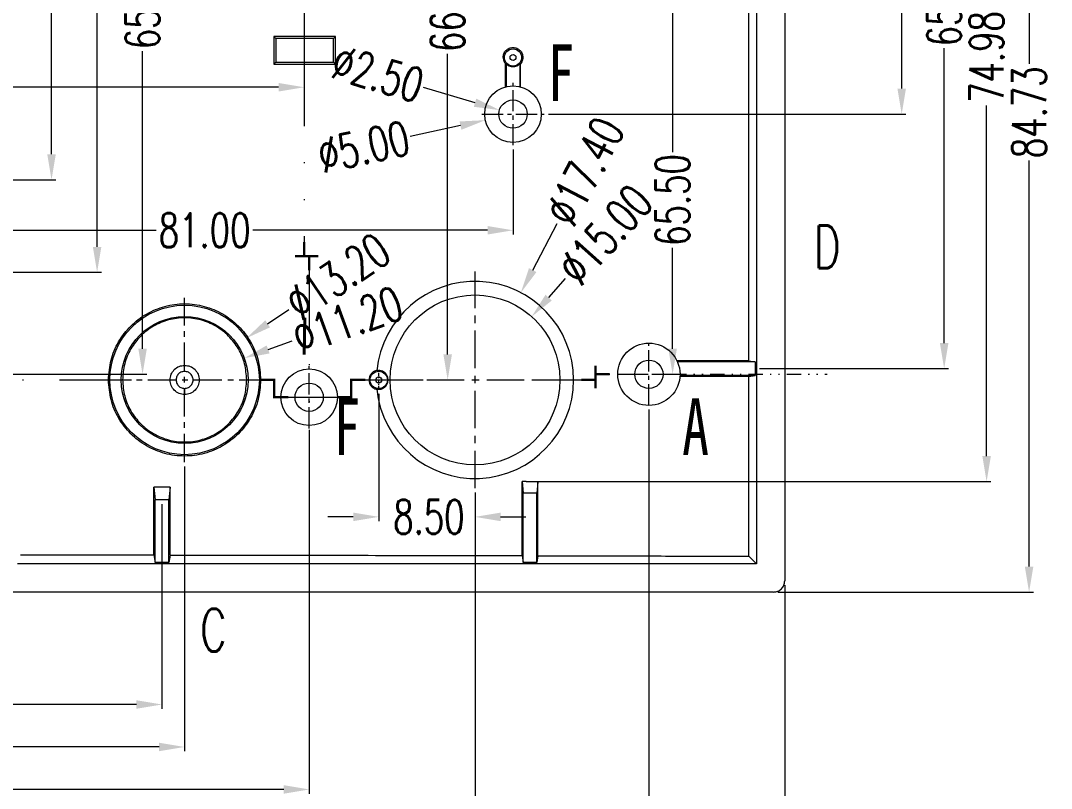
# Model space of a CAD drawing. Header units: millimetres. Extents: x 8061 to 9633, y -505 to -163.
# Drawn here: x 9211.8 to 9302.9, y -438.3 to -370.5 of the extents above; entities that cross this region are included whole.
import ezdxf
from ezdxf.enums import TextEntityAlignment as Align

# ---------------------------------------------------------------- set-up
doc = ezdxf.new("R2010")
doc.units = ezdxf.units.MM
doc.linetypes.add('CENTER', pattern=[0.6, 0.375, -0.075, 0.075, -0.075])
doc.linetypes.add('DIVIDE', pattern=[31.75, 12.7, -6.35, 0, -6.35, 0, -6.35])
doc.layers.get('Defpoints').update_dxf_attribs({"linetype": 'CONTINUOUS'})
for name, color, linetype, lineweight in [('dim', 82, 'CONTINUOUS', 9), ('hatch', 56, 'CONTINUOUS', 9), ('part', 7, 'CONTINUOUS', 20)]:
    doc.layers.add(name, color=color, linetype=linetype, lineweight=lineweight)
doc.styles.get("Standard").update_dxf_attribs({"font": 'romans.shx', "width": 0.7})
doc.styles.add('宋体', font='SimSun.ttf', dxfattribs={"width": 0.7})
doc.dimstyles.new('03', dxfattribs={"dimscale": 0.75, "dimtxt": 4, "dimasz": 3, "dimexe": 0.5, "dimexo": 0.5, "dimgap": 0.09, "dimtad": 0, "dimzin": 0, "dimdsep": 46, "dimtxsty": 'Standard', "dimcen": 0, "dimclrd": 256, "dimclre": 256, "dimclrt": 6, "dimazin": 2, "dimtp": 0.01, "dimtm": 0.01, "dimtfac": 1, "dimtofl": 0, "dimtmove": 0, "dimatfit": 0, "dimfxl": 1, "dimtolj": 1, "dimtzin": 0, "dimlwd": -1, "dimlwe": -1, "dimarcsym": 0})

# ---------------------------------------------------------------- blocks, each defined once
blk = doc.blocks.new('*D325')
at = {"layer": 'Defpoints', "color": 0}
for p in [(41975.273, -13002.778), (41975.273, -13002.778), (41956.775, -13051.103)]:
    blk.add_point(p, dxfattribs=at)
at = {"layer": 'dim'}
for p, q in [((41975.273, -13005.028), (41975.273, -13022.673)), ((41975.273, -13048.853), (41975.273, -13031.208)), ((41957.15, -13051.103), (41975.648, -13051.103))]:
    blk.add_line(p, q, dxfattribs=at)
for points in [[(41974.898, -13005.028), (41975.648, -13005.028), (41975.273, -13002.778)], [(41974.898, -13048.853), (41975.648, -13048.853), (41975.273, -13051.103)]]:
    blk.add_solid(points, dxfattribs=at)
at = {"layer": 'dim', "color": 6, "insert": (41975.273, -13026.94), "char_height": 3, "attachment_point": 5, "rotation": 90}
blk.add_mtext('\\A1;48.33', dxfattribs=at)
blk = doc.blocks.new('*D326')
at = {"layer": 'Defpoints', "color": 0}
for p in [(41979.297, -13002.778), (41979.297, -13002.778), (41967.075, -13059.278)]:
    blk.add_point(p, dxfattribs=at)
at = {"layer": 'dim'}
for p, q in [((41979.297, -13005.028), (41979.297, -13026.76)), ((41979.297, -13057.028), (41979.297, -13035.295)), ((41967.45, -13059.278), (41979.672, -13059.278))]:
    blk.add_line(p, q, dxfattribs=at)
for points in [[(41978.922, -13005.028), (41979.672, -13005.028), (41979.297, -13002.778)], [(41978.922, -13057.028), (41979.672, -13057.028), (41979.297, -13059.278)]]:
    blk.add_solid(points, dxfattribs=at)
at = {"layer": 'dim', "color": 6, "insert": (41979.297, -13031.028), "char_height": 3, "attachment_point": 5, "rotation": 90}
blk.add_mtext('\\A1;56.50', dxfattribs=at)
blk = doc.blocks.new('*D327')
at = {"layer": 'Defpoints', "color": 0}
for p in [(41983.313, -13002.778), (41983.313, -13002.778), (41958.775, -13068.278)]:
    blk.add_point(p, dxfattribs=at)
at = {"layer": 'dim'}
for p, q in [((41983.313, -13005.028), (41983.313, -13031.31)), ((41983.313, -13066.028), (41983.313, -13039.745)), ((41959.15, -13068.278), (41983.688, -13068.278))]:
    blk.add_line(p, q, dxfattribs=at)
for points in [[(41982.938, -13005.028), (41983.688, -13005.028), (41983.313, -13002.778)], [(41982.938, -13066.028), (41983.688, -13066.028), (41983.313, -13068.278)]]:
    blk.add_solid(points, dxfattribs=at)
at = {"layer": 'dim', "color": 6, "insert": (41983.313, -13035.528), "char_height": 3, "attachment_point": 5, "rotation": 90}
blk.add_mtext('\\A1;65.50', dxfattribs=at)
blk = doc.blocks.new('*D381')
at = {"layer": 'Defpoints', "color": 0}
for p in [(42042.848, -13002.778), (42018.775, -13045.307), (42050.348, -13045.307)]:
    blk.add_point(p, dxfattribs=at)
at = {"layer": 'dim'}
for p, q in [((42043.223, -13002.778), (42050.723, -13002.778)), ((42050.348, -13005.028), (42050.348, -13019.775)), ((42050.348, -13043.057), (42050.348, -13028.31)), ((42019.15, -13045.307), (42050.723, -13045.307))]:
    blk.add_line(p, q, dxfattribs=at)
for points in [[(42049.973, -13005.028), (42050.723, -13005.028), (42050.348, -13002.778)], [(42049.973, -13043.057), (42050.723, -13043.057), (42050.348, -13045.307)]]:
    blk.add_solid(points, dxfattribs=at)
at = {"layer": 'dim', "color": 6, "insert": (42050.348, -13024.042), "char_height": 3, "attachment_point": 5, "rotation": 90}
blk.add_mtext('\\A1;42.53', dxfattribs=at)
blk = doc.blocks.new('*D382')
at = {"layer": 'Defpoints', "color": 0}
for p in [(42042.848, -13002.778), (42037.417, -13067.778), (42054.098, -13067.778)]:
    blk.add_point(p, dxfattribs=at)
at = {"layer": 'dim'}
for p, q in [((42043.223, -13002.778), (42054.473, -13002.778)), ((42054.098, -13005.028), (42054.098, -13031.06)), ((42054.098, -13065.528), (42054.098, -13039.495)), ((42037.792, -13067.778), (42054.473, -13067.778))]:
    blk.add_line(p, q, dxfattribs=at)
for points in [[(42053.723, -13005.028), (42054.473, -13005.028), (42054.098, -13002.778)], [(42053.723, -13065.528), (42054.473, -13065.528), (42054.098, -13067.778)]]:
    blk.add_solid(points, dxfattribs=at)
at = {"layer": 'dim', "color": 6, "insert": (42054.098, -13035.278), "char_height": 3, "attachment_point": 5, "rotation": 90}
blk.add_mtext('\\A1;65.00', dxfattribs=at)
blk = doc.blocks.new('*D383')
at = {"layer": 'Defpoints', "color": 0}
for p in [(42042.848, -13002.778), (42016.823, -13077.759), (42057.848, -13077.759)]:
    blk.add_point(p, dxfattribs=at)
at = {"layer": 'dim'}
for p, q in [((42043.223, -13002.778), (42058.223, -13002.778)), ((42057.848, -13005.028), (42057.848, -13036.001)), ((42057.848, -13075.509), (42057.848, -13044.536)), ((42017.198, -13077.759), (42058.223, -13077.759))]:
    blk.add_line(p, q, dxfattribs=at)
for points in [[(42057.473, -13005.028), (42058.223, -13005.028), (42057.848, -13002.778)], [(42057.473, -13075.509), (42058.223, -13075.509), (42057.848, -13077.759)]]:
    blk.add_solid(points, dxfattribs=at)
at = {"layer": 'dim', "color": 6, "insert": (42057.848, -13040.269), "char_height": 3, "attachment_point": 5, "rotation": 90}
blk.add_mtext('\\A1;74.98', dxfattribs=at)
blk = doc.blocks.new('*D384')
at = {"layer": 'Defpoints', "color": 0}
for p in [(42042.848, -13002.778), (42039.026, -13087.511), (42061.598, -13087.511)]:
    blk.add_point(p, dxfattribs=at)
at = {"layer": 'dim'}
for p, q in [((42043.223, -13002.778), (42061.973, -13002.778)), ((42061.598, -13005.028), (42061.598, -13040.877)), ((42061.598, -13085.261), (42061.598, -13049.412)), ((42039.401, -13087.511), (42061.973, -13087.511))]:
    blk.add_line(p, q, dxfattribs=at)
for points in [[(42061.223, -13005.028), (42061.973, -13005.028), (42061.598, -13002.778)], [(42061.223, -13085.261), (42061.973, -13085.261), (42061.598, -13087.511)]]:
    blk.add_solid(points, dxfattribs=at)
at = {"layer": 'dim', "color": 6, "insert": (42061.598, -13045.144), "char_height": 3, "attachment_point": 5, "rotation": 90}
blk.add_mtext('\\A1;84.73', dxfattribs=at)
blk = doc.blocks.new('*D385')
at = {"layer": 'Defpoints', "color": 0}
for p in [(42030.12, -13002.778), (42030.12, -13002.778), (42030.12, -13068.278)]:
    blk.add_point(p, dxfattribs=at)
at = {"layer": 'dim'}
for p, q in [((42030.12, -13005.028), (42030.12, -13048.669)), ((42030.12, -13066.028), (42030.12, -13057.104))]:
    blk.add_line(p, q, dxfattribs=at)
for points in [[(42029.745, -13005.028), (42030.495, -13005.028), (42030.12, -13002.778)], [(42029.745, -13066.028), (42030.495, -13066.028), (42030.12, -13068.278)]]:
    blk.add_solid(points, dxfattribs=at)
at = {"layer": 'dim', "color": 6, "insert": (42030.12, -13052.886), "char_height": 3, "attachment_point": 5, "rotation": 90}
blk.add_mtext('\\A1;65.50', dxfattribs=at)
blk = doc.blocks.new('*D388')
at = {"layer": 'Defpoints', "color": 0}
for p in [(41985.025, -13079.368), (41935.025, -13089.935), (41985.025, -13097.435)]:
    blk.add_point(p, dxfattribs=at)
at = {"layer": 'dim'}
for p, q in [((41985.025, -13079.743), (41985.025, -13097.81)), ((41935.025, -13090.31), (41935.025, -13097.81)), ((41937.275, -13097.435), (41955.757, -13097.435)), ((41982.775, -13097.435), (41964.292, -13097.435))]:
    blk.add_line(p, q, dxfattribs=at)
for points in [[(41937.275, -13097.06), (41937.275, -13097.81), (41935.025, -13097.435)], [(41982.775, -13097.06), (41982.775, -13097.81), (41985.025, -13097.435)]]:
    blk.add_solid(points, dxfattribs=at)
at = {"layer": 'dim', "color": 6, "insert": (41960.025, -13097.435), "char_height": 3, "attachment_point": 5}
blk.add_mtext('\\A1;50.00', dxfattribs=at)
blk = doc.blocks.new('*D389')
at = {"layer": 'Defpoints', "color": 0}
for p in [(41987.025, -13076.038), (41935.025, -13089.935), (41987.025, -13101.185)]:
    blk.add_point(p, dxfattribs=at)
at = {"layer": 'dim'}
for p, q in [((41987.025, -13076.413), (41987.025, -13101.56)), ((41935.025, -13090.31), (41935.025, -13101.56)), ((41937.275, -13101.185), (41956.757, -13101.185)), ((41984.775, -13101.185), (41965.292, -13101.185))]:
    blk.add_line(p, q, dxfattribs=at)
for points in [[(41937.275, -13100.81), (41937.275, -13101.56), (41935.025, -13101.185)], [(41984.775, -13100.81), (41984.775, -13101.56), (41987.025, -13101.185)]]:
    blk.add_solid(points, dxfattribs=at)
at = {"layer": 'dim', "color": 6, "insert": (41961.025, -13101.185), "char_height": 3, "attachment_point": 5}
blk.add_mtext('\\A1;52.00', dxfattribs=at)
blk = doc.blocks.new('*D390')
at = {"layer": 'Defpoints', "color": 0}
for p in [(41998.025, -13072.807), (41935.025, -13089.935), (41998.025, -13104.935)]:
    blk.add_point(p, dxfattribs=at)
at = {"layer": 'dim'}
for p, q in [((41998.025, -13073.182), (41998.025, -13105.31)), ((41935.025, -13090.31), (41935.025, -13105.31)), ((41937.275, -13104.935), (41962.307, -13104.935)), ((41995.775, -13104.935), (41970.742, -13104.935))]:
    blk.add_line(p, q, dxfattribs=at)
for points in [[(41937.275, -13104.56), (41937.275, -13105.31), (41935.025, -13104.935)], [(41995.775, -13104.56), (41995.775, -13105.31), (41998.025, -13104.935)]]:
    blk.add_solid(points, dxfattribs=at)
at = {"layer": 'dim', "color": 6, "insert": (41966.525, -13104.935), "char_height": 3, "attachment_point": 5}
blk.add_mtext('\\A1;63.00', dxfattribs=at)
blk = doc.blocks.new('*D391')
at = {"layer": 'Defpoints', "color": 0}
for p in [(42012.671, -13078.348), (41935.025, -13089.935), (42012.671, -13108.685)]:
    blk.add_point(p, dxfattribs=at)
at = {"layer": 'dim'}
for p, q in [((42012.671, -13078.723), (42012.671, -13109.06)), ((41935.025, -13090.31), (41935.025, -13109.06)), ((41937.275, -13108.685), (41969.58, -13108.685)), ((42010.421, -13108.685), (41978.115, -13108.685))]:
    blk.add_line(p, q, dxfattribs=at)
for points in [[(41937.275, -13108.31), (41937.275, -13109.06), (41935.025, -13108.685)], [(42010.421, -13108.31), (42010.421, -13109.06), (42012.671, -13108.685)]]:
    blk.add_solid(points, dxfattribs=at)
at = {"layer": 'dim', "color": 6, "insert": (41973.848, -13108.685), "char_height": 3, "attachment_point": 5}
blk.add_mtext('\\A1;77.65', dxfattribs=at)
blk = doc.blocks.new('*D392')
at = {"layer": 'Defpoints', "color": 0}
for p in [(42028.025, -13071.028), (41935.025, -13089.935), (42028.025, -13112.435)]:
    blk.add_point(p, dxfattribs=at)
at = {"layer": 'dim'}
for p, q in [((42028.025, -13071.403), (42028.025, -13112.81)), ((41935.025, -13090.31), (41935.025, -13112.81)), ((41937.275, -13112.435), (41977.257, -13112.435)), ((42025.775, -13112.435), (41985.792, -13112.435))]:
    blk.add_line(p, q, dxfattribs=at)
for points in [[(41937.275, -13112.06), (41937.275, -13112.81), (41935.025, -13112.435)], [(42025.775, -13112.06), (42025.775, -13112.81), (42028.025, -13112.435)]]:
    blk.add_solid(points, dxfattribs=at)
at = {"layer": 'dim', "color": 6, "insert": (41981.525, -13112.435), "char_height": 3, "attachment_point": 5}
blk.add_mtext('\\A1;93.00', dxfattribs=at)
blk = doc.blocks.new('*D393')
at = {"layer": 'Defpoints', "color": 0}
for p in [(42040.025, -13086.513), (41935.025, -13089.935), (42040.025, -13116.185)]:
    blk.add_point(p, dxfattribs=at)
at = {"layer": 'dim'}
for p, q in [((42040.025, -13086.888), (42040.025, -13116.56)), ((41935.025, -13090.31), (41935.025, -13116.56)), ((41937.275, -13116.185), (41982.407, -13116.185)), ((42037.775, -13116.185), (41992.642, -13116.185))]:
    blk.add_line(p, q, dxfattribs=at)
for points in [[(41937.275, -13115.81), (41937.275, -13116.56), (41935.025, -13116.185)], [(42037.775, -13115.81), (42037.775, -13116.56), (42040.025, -13116.185)]]:
    blk.add_solid(points, dxfattribs=at)
at = {"layer": 'dim', "color": 6, "insert": (41987.525, -13116.185), "char_height": 3, "attachment_point": 5}
blk.add_mtext('\\A1;105.00', dxfattribs=at)
blk = doc.blocks.new('*D396')
at = {"layer": 'Defpoints', "color": 0}
for p in [(41997.575, -13033.978), (41935.025, -13042.048), (41997.575, -13042.938)]:
    blk.add_point(p, dxfattribs=at)
at = {"layer": 'dim'}
for p, q in [((41997.575, -13034.353), (41997.575, -13043.313)), ((41935.025, -13042.423), (41935.025, -13043.313)), ((41937.275, -13042.938), (41961.195, -13042.938)), ((41995.325, -13042.938), (41969.63, -13042.938))]:
    blk.add_line(p, q, dxfattribs=at)
for points in [[(41937.275, -13042.563), (41937.275, -13043.313), (41935.025, -13042.938)], [(41995.325, -13042.563), (41995.325, -13043.313), (41997.575, -13042.938)]]:
    blk.add_solid(points, dxfattribs=at)
at = {"layer": 'dim', "color": 6, "insert": (41965.413, -13042.938), "char_height": 3, "attachment_point": 5}
blk.add_mtext('\\A1;62.55', dxfattribs=at)
blk = doc.blocks.new('*D397')
at = {"layer": 'Defpoints', "color": 0}
for p in [(42016.025, -13048.057), (41935.025, -13055.567), (41935.025, -13055.567)]:
    blk.add_point(p, dxfattribs=at)
at = {"layer": 'dim'}
for p, q in [((42016.025, -13048.432), (42016.025, -13055.942)), ((41937.275, -13055.567), (41984.519, -13055.567)), ((42013.775, -13055.567), (41993.054, -13055.567))]:
    blk.add_line(p, q, dxfattribs=at)
for points in [[(41937.275, -13055.192), (41937.275, -13055.942), (41935.025, -13055.567)], [(42013.775, -13055.192), (42013.775, -13055.942), (42016.025, -13055.567)]]:
    blk.add_solid(points, dxfattribs=at)
at = {"layer": 'dim', "color": 6, "insert": (41988.786, -13055.567), "char_height": 3, "attachment_point": 5}
blk.add_mtext('\\A1;81.00', dxfattribs=at)
blk = doc.blocks.new('*D398')
at = {"layer": 'Defpoints', "color": 0}
for p in [(42016.717, -13061.076), (42008.624, -13076.479)]:
    blk.add_point(p, dxfattribs=at)
at = {"layer": 'dim'}
blk.add_line((42017.763, -13059.084), (42019.92, -13054.979), dxfattribs=at)
blk.add_solid([(42017.432, -13058.91), (42018.095, -13059.258), (42016.717, -13061.076)], dxfattribs=at)
at = {"layer": 'dim', "color": 6, "insert": (42022.347, -13050.36), "char_height": 3, "attachment_point": 5, "rotation": 62.28258}
blk.add_mtext('\\A1;∅17.40', dxfattribs=at)
blk = doc.blocks.new('*D399')
at = {"layer": 'Defpoints', "color": 0}
for p in [(42017.673, -13063.19), (42007.668, -13074.365)]:
    blk.add_point(p, dxfattribs=at)
at = {"layer": 'dim'}
blk.add_line((42019.174, -13061.513), (42020.674, -13059.837), dxfattribs=at)
blk.add_solid([(42018.894, -13061.263), (42019.453, -13061.763), (42017.673, -13063.19)], dxfattribs=at)
at = {"layer": 'dim', "color": 6, "insert": (42024.155, -13055.949), "char_height": 3, "attachment_point": 5, "rotation": 48.16422}
blk.add_mtext('\\A1;∅15.00', dxfattribs=at)
blk = doc.blocks.new('*D411')
at = {"layer": 'Defpoints', "color": 0}
for p in [(41992.286, -13066.858), (41981.764, -13070.697)]:
    blk.add_point(p, dxfattribs=at)
at = {"layer": 'dim'}
blk.add_line((41994.399, -13066.087), (41996.513, -13065.315), dxfattribs=at)
blk.add_solid([(41994.271, -13065.734), (41994.528, -13066.439), (41992.286, -13066.858)], dxfattribs=at)
at = {"layer": 'dim', "color": 6, "insert": (42001.414, -13063.527), "char_height": 3, "attachment_point": 5, "rotation": 20.04718}
blk.add_mtext('\\A1;∅11.20', dxfattribs=at)
blk = doc.blocks.new('*D412')
at = {"layer": 'Defpoints', "color": 0}
for p in [(41992.494, -13065.083), (41981.556, -13072.472)]:
    blk.add_point(p, dxfattribs=at)
at = {"layer": 'dim'}
blk.add_line((41994.358, -13063.823), (41996.223, -13062.563), dxfattribs=at)
blk.add_solid([(41994.148, -13063.512), (41994.568, -13064.134), (41992.494, -13065.083)], dxfattribs=at)
at = {"layer": 'dim', "color": 6, "insert": (42000.546, -13059.642), "char_height": 3, "attachment_point": 5, "rotation": 34.04406}
blk.add_mtext('\\A1;∅13.20', dxfattribs=at)
blk = doc.blocks.new('*D421')
at = {"layer": 'Defpoints', "color": 0}
for p in [(42018.467, -13044.771), (42013.583, -13045.842)]:
    blk.add_point(p, dxfattribs=at)
at = {"layer": 'dim'}
blk.add_line((42011.385, -13046.324), (42006.952, -13047.296), dxfattribs=at)
blk.add_solid([(42011.305, -13045.958), (42011.466, -13046.69), (42013.583, -13045.842)], dxfattribs=at)
at = {"layer": 'dim', "color": 6, "insert": (42002.832, -13048.199), "char_height": 3, "attachment_point": 5, "rotation": 12.36767}
blk.add_mtext('\\A1;∅5.00', dxfattribs=at)
blk = doc.blocks.new('*D422')
at = {"layer": 'Defpoints', "color": 0}
for p in [(42014.827, -13044.949), (42017.223, -13045.664)]:
    blk.add_point(p, dxfattribs=at)
at = {"layer": 'dim'}
blk.add_line((42012.671, -13044.306), (42008.13, -13042.95), dxfattribs=at)
blk.add_solid([(42012.778, -13043.946), (42012.564, -13044.665), (42014.827, -13044.949)], dxfattribs=at)
at = {"layer": 'dim', "color": 6, "insert": (42004.089, -13041.744), "char_height": 3, "attachment_point": 5, "rotation": 343.38257}
blk.add_mtext('\\A1;∅2.50', dxfattribs=at)
blk = doc.blocks.new('*D572')
at = {"layer": 'Defpoints', "color": 0}
for p in [(42004.171, -13069.617), (42012.671, -13080.869), (42012.671, -13080.869)]:
    blk.add_point(p, dxfattribs=at)
at = {"layer": 'dim'}
for p, q in [((42004.171, -13069.992), (42004.171, -13081.244)), ((42001.921, -13080.869), (41999.671, -13080.869)), ((42014.921, -13080.869), (42017.171, -13080.869))]:
    blk.add_line(p, q, dxfattribs=at)
for points in [[(42001.921, -13080.494), (42001.921, -13081.244), (42004.171, -13080.869)], [(42014.921, -13080.494), (42014.921, -13081.244), (42012.671, -13080.869)]]:
    blk.add_solid(points, dxfattribs=at)
at = {"layer": 'dim', "color": 6, "insert": (42008.601, -13080.869), "char_height": 3, "attachment_point": 5}
blk.add_mtext('\\A1;8.50', dxfattribs=at)
blk = doc.blocks.new('*D573')
at = {"layer": 'Defpoints', "color": 0}
for p in [(42010.254, -13002.778), (42010.254, -13002.778), (42010.254, -13068.778)]:
    blk.add_point(p, dxfattribs=at)
at = {"layer": 'dim'}
for p, q in [((42010.254, -13005.028), (42010.254, -13031.56)), ((42010.254, -13066.528), (42010.254, -13039.995))]:
    blk.add_line(p, q, dxfattribs=at)
for points in [[(42009.879, -13005.028), (42010.629, -13005.028), (42010.254, -13002.778)], [(42009.879, -13066.528), (42010.629, -13066.528), (42010.254, -13068.778)]]:
    blk.add_solid(points, dxfattribs=at)
at = {"layer": 'dim', "color": 6, "insert": (42010.254, -13035.778), "char_height": 3, "attachment_point": 5, "rotation": 90}
blk.add_mtext('\\A1;66.00', dxfattribs=at)

msp = doc.modelspace()

# ---------------------------------------------------------------- linework, layer by layer
at = {"layer": 'hatch', "linetype": 'DIVIDE', "ltscale": 0.5}
for p, q in [((9236.875, -325.276), (9236.875, -391.337)), ((9237.325, -391.337), (9237.325, -424.35)), ((9199.196, -402.262), (9234.245, -402.262)), ((9241.039, -402.262), (9262.618, -402.262)), ((9234.245, -403.791), (9241.039, -403.791))]:
    msp.add_line(p, q, dxfattribs=at)
at = {"layer": 'hatch', "linetype": 'DIVIDE', "ltscale": 0.1}
for p, q in [((9236.875, -391.337), (9237.325, -391.337)), ((9234.245, -402.262), (9234.245, -403.791)), ((9241.039, -403.791), (9241.039, -402.262)), ((9262.618, -402.262), (9262.618, -401.762)), ((9262.618, -401.762), (9283.067, -401.762))]:
    msp.add_line(p, q, dxfattribs=at)
at = {"layer": 'hatch', "const_width": 0.2, "flags": 128}
for points in [[(9236.875, -390.087), (9236.875, -391.337), (9238.125, -391.337)], [(9236.075, -391.337), (9237.325, -391.337), (9237.325, -392.587)], [(9261.368, -402.262), (9262.618, -402.262), (9262.618, -401.012)], [(9232.995, -402.262), (9234.245, -402.262), (9234.245, -403.512)], [(9241.039, -403.512), (9241.039, -402.262), (9242.289, -402.262)], [(9262.618, -403.012), (9262.618, -401.762), (9263.868, -401.762)], [(9234.245, -402.541), (9234.245, -403.791), (9235.495, -403.791)], [(9239.789, -403.791), (9241.039, -403.791), (9241.039, -402.541)]]:
    msp.add_lwpolyline(points, dxfattribs=at)
at = {"layer": 'hatch', "flags": 128}
for points in [[(9283.067, -401.762, 0, 0, 0), (9283.067, -398.012, 1.125, 0, 0), (9283.067, -394.262, 0, 0, 0)], [(9237.325, -424.35, 0, 0, 0), (9233.575, -424.35, 1.125, 0, 0), (9229.825, -424.35, 0, 0, 0)]]:
    msp.add_lwpolyline(points, format="xyseb", dxfattribs=at)
at = {"layer": 'part', "color": 7, "linetype": 'Continuous'}
for p, q in [((9279.325, -260.205), (9279.325, -419.997)), ((9276.822, -261.627), (9276.822, -418.492)), ((9276.158, -400.568), (9276.158, -369.455)), ((9234.197, -371.933), (9234.372, -372.108)), ((9234.197, -371.933), (9234.197, -374.39)), ((9234.372, -372.108), (9234.372, -374.215)), ((9239.654, -371.933), (9239.478, -372.108)), ((9239.478, -374.215), (9239.478, -372.108)), ((9239.654, -374.39), (9239.654, -371.933)), ((9234.197, -374.39), (9234.372, -374.215)), ((9239.654, -374.39), (9239.478, -374.215)), ((9254.661, -376.38), (9254.661, -374.361)), ((9254.725, -374.336), (9254.725, -376.364)), ((9255.925, -374.336), (9255.925, -376.364)), ((9255.989, -376.38), (9255.989, -374.36)), ((9276.717, -400.662), (9269.846, -400.662)), ((9276.158, -400.568), (9276.717, -400.662)), ((9276.717, -400.662), (9276.717, -401.862)), ((9276.717, -401.862), (9270.073, -401.862)), ((9276.158, -401.955), (9276.717, -401.862)), ((9276.158, -417.828), (9276.158, -401.955)), ((9256.124, -411.244), (9256.225, -412.262)), ((9256.124, -417.777), (9256.124, -411.244)), ((9257.526, -411.249), (9257.425, -412.262)), ((9257.526, -417.78), (9257.526, -411.249)), ((9223.614, -411.735), (9223.725, -412.852)), ((9223.614, -417.717), (9223.614, -411.735)), ((9225.036, -411.739), (9224.925, -412.852)), ((9225.036, -417.72), (9225.036, -411.739)), ((9257.425, -412.262), (9256.225, -412.262)), ((9256.225, -418.387), (9256.225, -412.262)), ((9257.425, -418.387), (9257.425, -412.262)), ((9224.925, -412.852), (9223.725, -412.852)), ((9223.725, -418.387), (9223.725, -412.852)), ((9224.925, -418.387), (9224.925, -412.852)), ((9223.614, -417.717), (9223.725, -418.387)), ((9225.036, -417.72), (9224.925, -418.387)), ((9256.124, -417.777), (9256.225, -418.387)), ((9257.526, -417.78), (9257.425, -418.387)), ((9276.822, -418.492), (9211.581, -418.492)), ((9224.925, -418.387), (9223.725, -418.387)), ((9257.425, -418.387), (9256.225, -418.387)), ((9276.822, -418.492), (9276.158, -417.828)), ((9278.327, -420.995), (9210.08, -420.995))]:
    msp.add_line(p, q, dxfattribs=at)
at = {"layer": 'part', "color": 1, "linetype": 'CENTER', "ltscale": 5}
for p, q in [((9255.325, -381.541), (9255.325, -376.041)), ((9252.575, -378.791), (9258.075, -378.791)), ((9267.325, -404.512), (9267.325, -399.012)), ((9237.325, -406.541), (9237.325, -401.041)), ((9264.575, -401.762), (9270.075, -401.762)), ((9234.575, -403.791), (9240.075, -403.791))]:
    msp.add_line(p, q, dxfattribs=at)
at = {"layer": 'part', "color": 1, "linetype": 'CENTER', "ltscale": 8.8392}
for p, q in [((9251.971, -411.832), (9251.971, -392.692)), ((9242.401, -402.262), (9261.541, -402.262))]:
    msp.add_line(p, q, dxfattribs=at)
at = {"layer": 'part', "color": 1, "linetype": 'CENTER', "ltscale": 6.7056}
for p, q in [((9226.325, -409.522), (9226.325, -395.002)), ((9219.065, -402.262), (9233.585, -402.262))]:
    msp.add_line(p, q, dxfattribs=at)
at = {"layer": 'part', "color": 1, "linetype": 'CENTER', "ltscale": 0.774954}
for p, q in [((9242.632, -402.262), (9244.31, -402.262)), ((9243.471, -403.101), (9243.471, -401.423))]:
    msp.add_line(p, q, dxfattribs=at)
at = {"layer": 'part', "color": 7, "linetype": 'Continuous'}
for centre, radius in [((9255.325, -373.791), 0.759), ((9255.325, -373.791), 0.259), ((9255.325, -378.791), 2.5), ((9255.325, -378.791), 1.25), ((9251.971, -402.262), 7.5), ((9226.325, -402.262), 6.6), ((9226.325, -402.262), 5.6), ((9267.325, -401.762), 2.75), ((9237.325, -403.791), 2.5), ((9267.325, -401.762), 1.25), ((9243.471, -402.262), 0.763), ((9243.471, -402.262), 0.263), ((9237.325, -403.791), 1.25)]:
    msp.add_circle(centre, radius, dxfattribs=at)
for centre, radius, start, end in [((9255.325, -373.791), 0.811, 222.29049, 317.70951), ((9251.971, -402.262), 8.7, 185.35919, 174.64081), ((9243.471, -402.262), 0.829, 258.72698, 101.27302)]:
    msp.add_arc(centre, radius, start, end, dxfattribs=at)
for points in [[(9239.654, -371.933), (9237.835, -371.933), (9236.016, -371.933), (9234.197, -371.933)], [(9239.478, -372.108), (9237.776, -372.108), (9236.074, -372.108), (9234.372, -372.108)], [(9254.45, -373.791), (9254.516, -373.456), (9254.705, -373.172), (9254.989, -372.982), (9255.324, -372.915), (9255.659, -372.982), (9255.943, -373.171), (9256.133, -373.455), (9256.199, -373.791)], [(9254.45, -373.791), (9254.474, -373.996), (9254.546, -374.189), (9254.661, -374.361)], [(9256.199, -373.791), (9256.175, -373.995), (9256.104, -374.189), (9255.989, -374.36)], [(9234.197, -374.39), (9236.016, -374.39), (9237.835, -374.39), (9239.654, -374.39)], [(9234.372, -374.215), (9236.074, -374.215), (9237.776, -374.215), (9239.478, -374.215)], [(9254.661, -374.361), (9254.682, -374.353), (9254.704, -374.345), (9254.725, -374.336)], [(9255.925, -374.336), (9255.946, -374.344), (9255.968, -374.352), (9255.989, -374.36)], [(9219.602, -402.262), (9219.831, -400.523), (9220.502, -398.902), (9221.569, -397.511), (9222.96, -396.443), (9224.581, -395.771), (9226.32, -395.541), (9228.06, -395.77), (9229.681, -396.441), (9231.072, -397.508), (9232.141, -398.899), (9232.812, -400.519), (9233.042, -402.258)], [(9231.808, -402.265), (9231.622, -400.846), (9231.075, -399.525), (9230.205, -398.389), (9229.07, -397.517), (9227.748, -396.969), (9226.329, -396.782), (9224.91, -396.968), (9223.588, -397.516), (9222.453, -398.387), (9221.582, -399.522), (9221.035, -400.843), (9220.848, -402.262)], [(9226.329, -403.548), (9225.841, -403.457), (9225.415, -403.173), (9225.143, -402.756), (9225.042, -402.262), (9225.143, -401.768), (9225.415, -401.351), (9225.841, -401.066), (9226.329, -400.976)], [(9226.325, -401.512), (9226.327, -401.333), (9226.328, -401.154), (9226.329, -400.976)], [(9226.329, -400.976), (9226.817, -401.068), (9227.244, -401.352), (9227.516, -401.766), (9227.616, -402.261), (9227.516, -402.756), (9227.245, -403.171), (9226.818, -403.455), (9226.329, -403.548)], [(9276.158, -400.568), (9274.039, -400.568), (9271.92, -400.567), (9269.801, -400.566)], [(9233.042, -402.258), (9232.814, -403.997), (9232.144, -405.618), (9231.076, -407.011), (9229.685, -408.08), (9228.064, -408.752), (9226.324, -408.982), (9224.584, -408.753), (9222.963, -408.082), (9221.571, -407.014), (9220.502, -405.622), (9219.831, -404.001), (9219.602, -402.262)], [(9220.848, -402.262), (9221.035, -403.679), (9221.582, -405.001), (9222.452, -406.135), (9223.587, -407.006), (9224.908, -407.554), (9226.326, -407.741), (9227.745, -407.555), (9229.067, -407.008), (9230.202, -406.137), (9231.073, -405.003), (9231.62, -403.682), (9231.808, -402.265)], [(9226.325, -401.512), (9225.988, -401.586), (9225.74, -401.789), (9225.595, -402.091), (9225.595, -402.432), (9225.74, -402.734), (9225.988, -402.937), (9226.325, -403.012)], [(9226.325, -403.012), (9226.661, -402.936), (9226.911, -402.733), (9227.056, -402.431), (9227.056, -402.092), (9226.911, -401.79), (9226.661, -401.587), (9226.325, -401.512)], [(9243.315, -401.417), (9243.035, -401.522), (9242.809, -401.713), (9242.662, -401.97), (9242.612, -402.262)], [(9242.612, -402.262), (9242.662, -402.553), (9242.809, -402.81), (9243.035, -403.001), (9243.315, -403.106)], [(9276.158, -401.955), (9274.128, -401.956), (9272.098, -401.957), (9270.068, -401.957)], [(9226.325, -403.012), (9226.327, -403.19), (9226.328, -403.369), (9226.329, -403.548)], [(9257.526, -411.249), (9257.062, -411.247), (9256.595, -411.245), (9256.124, -411.244)], [(9225.036, -411.739), (9224.562, -411.738), (9224.088, -411.736), (9223.614, -411.735)], [(9211.844, -417.704), (9215.804, -417.709), (9219.728, -417.713), (9223.614, -417.718)], [(9225.036, -417.72), (9235.401, -417.736), (9245.763, -417.755), (9256.124, -417.777)], [(9257.526, -417.78), (9263.738, -417.795), (9269.948, -417.811), (9276.158, -417.828)], [(9278.327, -420.995), (9278.709, -420.919), (9279.033, -420.703), (9279.249, -420.379), (9279.325, -419.997)]]:
    msp.add_spline(points, degree=3, dxfattribs=at)

# ---------------------------------------------------------------- texts
at = {"layer": 'dim', "color": 5, "char_height": 5, "width": 9.18398, "attachment_point": 1, "style": '宋体'}
for s, insert in [('F', (9258.379, -372.632)), ('F', (9239.487, -403.899)), ('A', (9270.254, -403.899))]:
    msp.add_mtext(s, dxfattribs=dict(at, insert=insert))
at = {"layer": 'hatch', "width": 0.7}
for s, p in [('D', (9283.067, -390.512)), ('C', (9228.864, -424.35))]:
    msp.add_text(s, height=3.75, dxfattribs=at).set_placement(p, align=Align.MIDDLE)

# ---------------------------------------------------------------- dimensions: what is measured, and where the dimension line sits
at = {"layer": 'dim'}
for base, p1, p2, picture, middle, set_off in [((9214.5732, -336.2616), (9196.0752, -384.5867), (9214.5732, -336.2616), '*D325', (9214.5732, -360.4241), (-32760.6998, 12666.516)), ((9222.613, -336.262), (9198.075, -401.762), (9222.613, -336.262), '*D327', (9222.613, -369.012), (-32760.7, 12666.516)), ((9218.597, -336.262), (9206.375, -392.762), (9218.597, -336.262), '*D326', (9218.597, -364.512), (-32760.7, 12666.516)), ((9249.554, -336.262), (9249.554, -402.262), (9249.554, -336.262), '*D573', (9249.554, -369.262), (-32760.7, 12666.516)), ((9297.148, -411.244), (9282.148, -336.262), (9256.124, -411.244), '*D383', (9297.148, -373.753), (-32760.7, 12666.516)), ((9289.648, -378.791), (9282.148, -336.262), (9258.075, -378.791), '*D381', (9289.648, -357.526), (-32760.7, 12666.516)), ((9293.398, -401.262), (9282.148, -336.262), (9276.717, -401.262), '*D382', (9293.398, -368.762), (-32760.7, 12666.516)), ((9300.898, -420.995), (9282.148, -336.262), (9278.327, -420.995), '*D384', (9300.898, -378.628), (-32760.7, 12666.516))]:
    dim = msp.add_linear_dim(base=base, p1=p1, p2=p2, angle=90, dimstyle='03', dxfattribs=at)
    dim.commit()
    dim.dimension.update_dxf_attribs({"geometry": picture, "text_midpoint": middle, "insert": set_off})
dim = msp.add_linear_dim(base=(9269.421, -336.262), p1=(9269.421, -401.762), p2=(9269.421, -336.262), angle=90, dimstyle='03', dxfattribs=at)
dim.commit()
dim.dimension.update_dxf_attribs({"geometry": '*D385', "text_midpoint": (9269.421, -386.37), "dimtype": 128, "insert": (-32760.7, 12666.516)})
for base, p1, p2, picture, middle in [((9236.875, -376.422), (9174.325, -375.532), (9236.875, -367.462), '*D396', (9204.713, -376.422)), ((9174.325, -389.051), (9255.325, -381.541), (9174.325, -389.051), '*D397', (9228.086, -389.051)), ((9251.971, -414.353), (9243.471, -403.101), (9251.971, -414.353), '*D572', (9247.902, -414.353))]:
    dim = msp.add_linear_dim(base=base, p1=p1, p2=p2, dimstyle='03', dxfattribs=at)
    dim.commit()
    dim.dimension.update_dxf_attribs({"geometry": picture, "text_midpoint": middle, "dimtype": 128, "insert": (-32760.7, 12666.516)})
for p1, p2, picture, middle in [((9256.523, -379.148), (9254.127, -378.433), '*D422', (9243.389, -375.228)), ((9247.924, -409.963), (9256.017, -394.56), '*D398', (9261.647, -383.844)), ((9257.767, -378.255), (9252.883, -379.326), '*D421', (9242.133, -381.683))]:
    dim = msp.add_diameter_dim_2p(p1=p1, p2=p2, dimstyle='03', dxfattribs=at)
    dim.commit()
    dim.dimension.update_dxf_attribs({"geometry": picture, "text_midpoint": middle, "dimtype": 131, "insert": (-32760.7, 12666.516)})
for p1, p2, picture, middle in [((9246.968, -407.85), (9256.973, -396.674), '*D399', (9263.455, -389.434)), ((9220.856, -405.956), (9231.794, -398.567), '*D412', (9239.846, -393.127)), ((9221.065, -404.181), (9231.586, -400.342), '*D411', (9240.715, -397.011))]:
    dim = msp.add_diameter_dim_2p(p1=p1, p2=p2, dimstyle='03', dxfattribs=at)
    dim.commit()
    dim.dimension.update_dxf_attribs({"geometry": picture, "text_midpoint": middle, "insert": (-32760.7, 12666.516)})
for base, p2, picture, middle in [((9267.325, -445.919), (9267.325, -404.512), '*D392', (9220.825, -445.919)), ((9237.325, -438.419), (9237.325, -406.291), '*D390', (9205.825, -438.419)), ((9226.325, -434.669), (9226.325, -409.522), '*D389', (9200.325, -434.669)), ((9251.971, -442.169), (9251.971, -411.832), '*D391', (9213.148, -442.169)), ((9224.325, -430.919), (9224.325, -412.852), '*D388', (9199.325, -430.919)), ((9279.325, -449.669), (9279.325, -419.997), '*D393', (9226.825, -449.669))]:
    dim = msp.add_linear_dim(base=base, p1=(9174.325, -423.419), p2=p2, dimstyle='03', dxfattribs=at)
    dim.commit()
    dim.dimension.update_dxf_attribs({"geometry": picture, "text_midpoint": middle, "insert": (-32760.7, 12666.516)})

doc.saveas('drawing.dxf')
